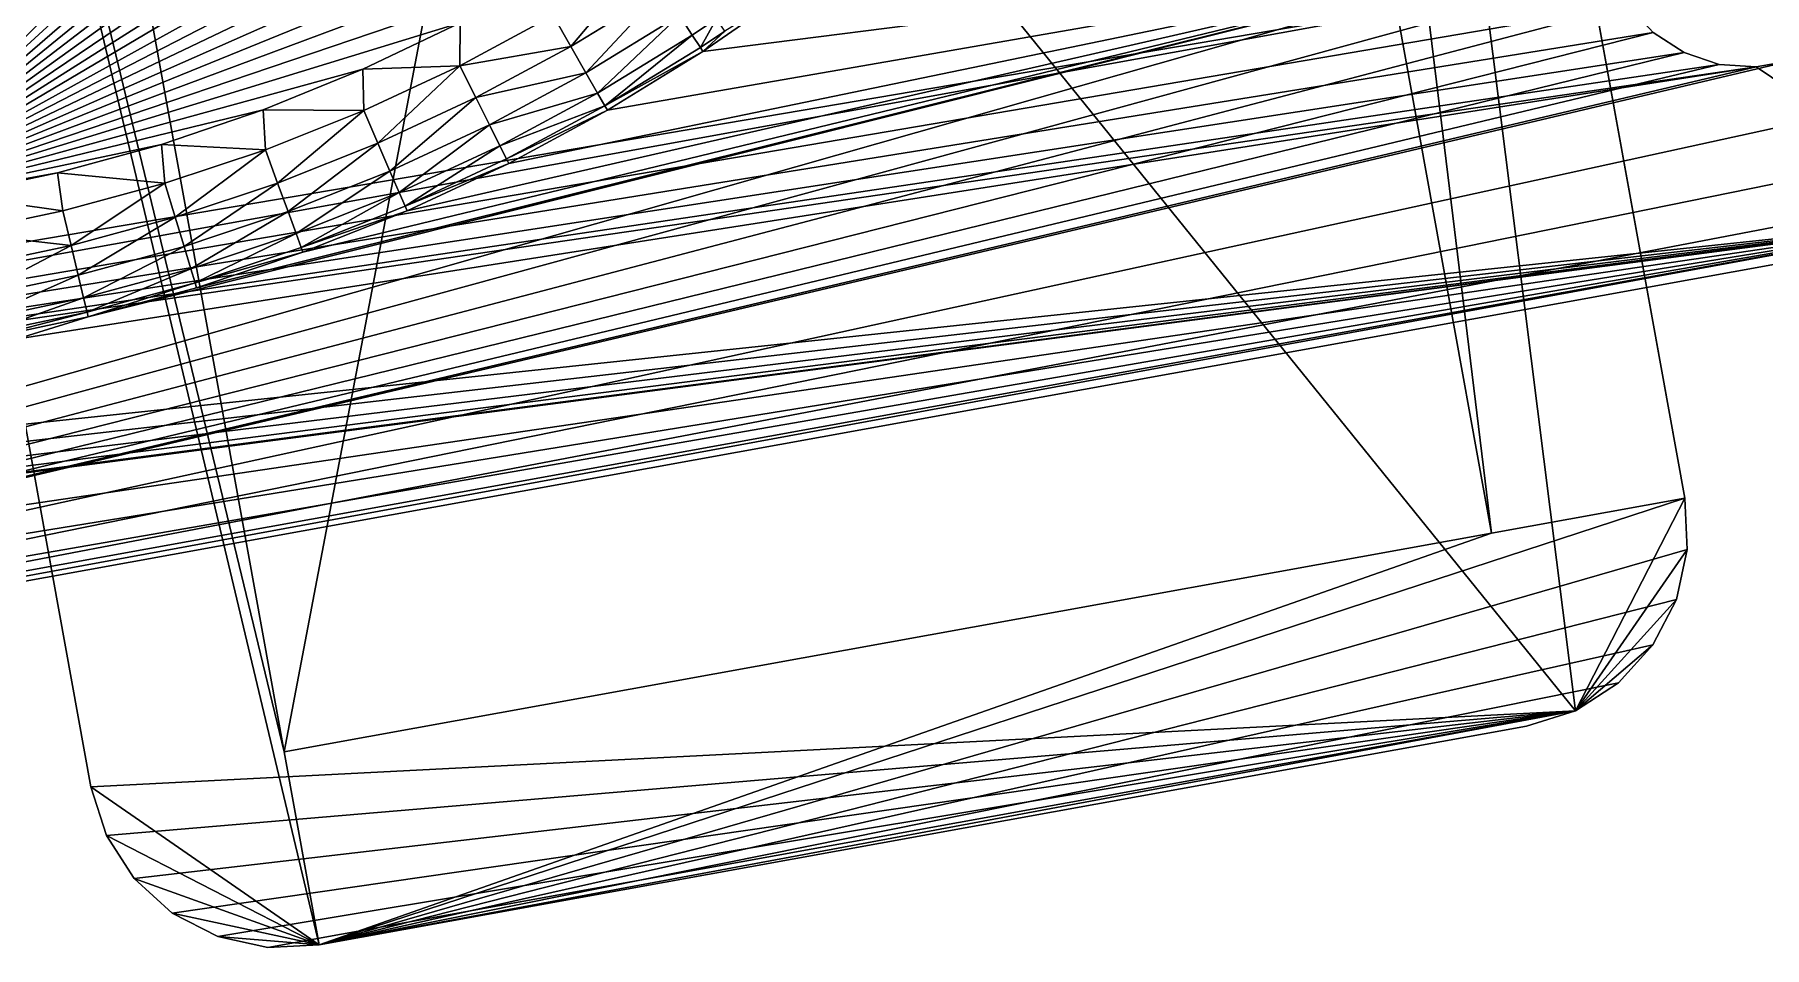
# Model space of a CAD drawing. Header units: millimetres. Extents: x 181 to 425, y 159 to 1094.
# Drawn here: x 307.19 to 324.81, y 270.31 to 279.61 of the extents above; entities that cross this region are included whole.
import ezdxf

# ---------------------------------------------------------------- set-up
doc = ezdxf.new("R2010")
doc.units = ezdxf.units.MM
doc.layers.add('Tampa', color=7, linetype='Continuous', transparency=0.6)

# ---------------------------------------------------------------- blocks, each defined once
blk = doc.blocks.new('plataforma')
for points in [[(-2.281, -8.527), (-1.906, 25.503), (36.5, 31)], [(-5.398, -11.776), (-4.621, 30.121), (-4, 30.598)], [(-5.398, -11.776), (-4, 30.598), (-3.488, 27.188)], [(-5.398, -11.776), (-5.098, 29.5), (-4.621, 30.121)], [(-5.398, -11.776), (-5.398, 28.777), (-5.098, 29.5)], [(-5.398, -11.776), (-5.5, 28), (-5.398, 28.777)], [(-5.5, -11), (-5.5, -11, 2.5), (-5.5, 28)], [(-5.5, 28), (-5.5, -11, 2.5), (-5.5, 28, 2.5)], [(-5.5, -11), (-5.5, 28), (-5.398, -11.776)], [(-5.5, 28, 2.5), (-5.5, -11, 2.5), (-5.398, -11.776, 2.5)], [(-4.621, -13.121, 2.5), (-5.5, 28, 2.5), (-5.098, -12.5, 2.5)], [(-5.098, -12.5, 2.5), (-5.5, 28, 2.5), (-5.398, -11.776, 2.5)], [(-4, -13.598, 2.5), (-5.5, 28, 2.5), (-4.621, -13.121, 2.5)], [(-3.488, -10.188, 2.5), (-5.5, 28, 2.5), (-4, -13.598, 2.5)], [(-2.956, -8.844, 2.5), (-2.639, -8.643, 2.5), (-5.5, 28, 2.5)], [(-3.395, -9.448, 2.5), (-5.5, 28, 2.5), (-3.488, -9.812, 2.5)], [(-3.214, -9.118, 2.5), (-5.5, 28, 2.5), (-3.395, -9.448, 2.5)], [(-2.956, -8.844, 2.5), (-5.5, 28, 2.5), (-3.214, -9.118, 2.5)], [(-2.281, -8.527, 2.5), (-5.5, 28, 2.5), (-2.639, -8.643, 2.5)], [(-1.906, -8.503, 2.5), (-5.5, 28, 2.5), (-2.281, -8.527, 2.5)], [(-2.967, 7.358, 2.5), (-5.5, 28, 2.5), (-1.906, -8.503, 2.5)], [(-3, 8.5, 2.5), (-5.5, 28, 2.5), (-2.967, 7.358, 2.5)], [(-3.488, -10.188, 2.5), (-3.488, -9.812, 2.5), (-5.5, 28, 2.5)], [(-5.398, -11.776), (-3.488, 27.188), (-3.488, 26.812)], [(-3.395, 26.448), (-5.398, -11.776), (-3.488, 26.812)], [(-5.398, -11.776), (-3.395, 26.448), (-3.214, 26.118)], [(-5.398, -11.776), (-3.214, 26.118), (-2.956, 25.844)], [(-2.639, 25.643), (-5.398, -11.776), (-2.956, 25.844)], [(-5.398, -11.776), (-2.639, 25.643), (-3.488, -9.812)], [(-2.281, 25.527), (-3.488, -9.812), (-2.639, 25.643)], [(-2.281, 25.527), (-3.395, -9.448), (-3.488, -9.812)], [(-2.281, 25.527), (-3.214, -9.118), (-3.395, -9.448)], [(-2.281, 25.527), (-2.956, -8.844), (-3.214, -9.118)], [(-2.281, 25.527), (-2.639, -8.643), (-2.956, -8.844)], [(-2.281, 25.527), (-2.281, -8.527), (-2.639, -8.643)], [(-2.281, -8.527), (-2.281, 25.527), (-1.906, 25.503)], [(-1.468, 9.596, 5), (-1.5, 8.5, 5), (-1.468, 7.404, 5)], [(-1.208, 5.228, 5), (-1.468, 9.596, 5), (-1.37, 6.312, 5)], [(-1.37, 6.312, 5), (-1.468, 9.596, 5), (-1.468, 7.404, 5)], [(-0.982, 4.155, 5), (-1.468, 9.596, 5), (-1.208, 5.228, 5)], [(-0.693, 3.097, 5), (-1.468, 9.596, 5), (-0.982, 4.155, 5)], [(-0.342, 2.058, 5), (-1.468, 9.596, 5), (-0.693, 3.097, 5)], [(0.07, 1.042, 5), (-1.468, 9.596, 5), (-0.342, 2.058, 5)], [(0.541, 0.052, 5), (-1.468, 9.596, 5), (0.07, 1.042, 5)], [(1.071, -0.908, 5), (-1.468, 9.596, 5), (0.541, 0.052, 5)], [(1.656, -1.835, 5), (-1.468, 9.596, 5), (1.071, -0.908, 5)], [(2.295, -2.726, 5), (-1.468, 9.596, 5), (1.656, -1.835, 5)], [(2.986, -3.577, 5), (-1.468, 9.596, 5), (2.295, -2.726, 5)], [(3.726, -4.386, 5), (-1.468, 9.596, 5), (2.986, -3.577, 5)], [(4.513, -5.15, 5), (-1.468, 9.596, 5), (3.726, -4.386, 5)], [(5.343, -5.866, 5), (-1.468, 9.596, 5), (4.513, -5.15, 5)], [(6.215, -6.531, 5), (-1.468, 9.596, 5), (5.343, -5.866, 5)], [(7.124, -7.144, 5), (-1.468, 9.596, 5), (6.215, -6.531, 5)], [(8.068, -7.701, 5), (-1.468, 9.596, 5), (7.124, -7.144, 5)], [(9.044, -8.202, 5), (-1.468, 9.596, 5), (8.068, -7.701, 5)], [(10.047, -8.644, 5), (-1.468, 9.596, 5), (9.044, -8.202, 5)], [(11.075, -9.026, 5), (-1.468, 9.596, 5), (10.047, -8.644, 5)], [(12.124, -9.346, 5), (-1.468, 9.596, 5), (11.075, -9.026, 5)], [(13.189, -9.603, 5), (-1.468, 9.596, 5), (12.124, -9.346, 5)], [(0.626, 7.011, 5), (-1.468, 9.596, 5), (13.189, -9.603, 5)], [(0.626, 7.011, 5), (0.286, 7.454, 5), (-1.468, 9.596, 5)], [(-3, 8.5, 2.5), (-2.967, 7.358, 2.5), (-3, 8.5, 3.5)], [(-3, 8.5, 3.5), (-2.967, 7.358, 2.5), (-2.967, 7.358, 3.5)], [(-2.916, 7.361, 3.888), (-3, 8.5, 3.5), (-2.967, 7.358, 3.5)], [(-2.949, 8.5, 3.888), (-3, 8.5, 3.5), (-2.916, 7.361, 3.888)], [(-2.767, 7.37, 4.25), (-2.949, 8.5, 3.888), (-2.916, 7.361, 3.888)], [(-2.799, 8.5, 4.25), (-2.949, 8.5, 3.888), (-2.767, 7.37, 4.25)], [(-2.529, 7.383, 4.561), (-2.799, 8.5, 4.25), (-2.767, 7.37, 4.25)], [(-2.561, 8.5, 4.561), (-2.799, 8.5, 4.25), (-2.529, 7.383, 4.561)], [(-2.219, 7.401, 4.799), (-2.561, 8.5, 4.561), (-2.529, 7.383, 4.561)], [(-2.25, 8.5, 4.799), (-2.561, 8.5, 4.561), (-2.219, 7.401, 4.799)], [(-1.888, 8.5, 4.949), (-2.25, 8.5, 4.799), (-2.219, 7.401, 4.799)], [(-1.888, 8.5, 4.949), (-2.219, 7.401, 4.799), (-1.857, 7.422, 4.949)], [(-1.5, 8.5, 5), (-1.888, 8.5, 4.949), (-1.857, 7.422, 4.949)], [(-1.5, 8.5, 5), (-1.857, 7.422, 4.949), (-1.468, 7.404, 5)], [(-2.219, 7.401, 4.799), (-2.529, 7.383, 4.561), (-2.125, 6.306, 4.799)], [(-1.857, 7.422, 4.949), (-2.219, 7.401, 4.799), (-1.765, 6.347, 4.949)], [(-1.765, 6.347, 4.949), (-2.219, 7.401, 4.799), (-2.125, 6.306, 4.799)], [(-1.468, 7.404, 5), (-1.857, 7.422, 4.949), (-1.765, 6.347, 4.949)], [(-1.468, 7.404, 5), (-1.765, 6.347, 4.949), (-1.37, 6.312, 5)], [(-2.916, 7.361, 3.888), (-2.967, 7.358, 3.5), (-2.819, 6.226, 3.888)], [(-2.87, 6.22, 2.5), (-2.967, 7.358, 2.5), (-1.906, -8.503, 2.5)], [(-2.967, 7.358, 2.5), (-2.87, 6.22, 2.5), (-2.967, 7.358, 3.5)], [(-2.967, 7.358, 3.5), (-2.87, 6.22, 2.5), (-2.87, 6.22, 3.5)], [(-2.819, 6.226, 3.888), (-2.967, 7.358, 3.5), (-2.87, 6.22, 3.5)], [(-2.767, 7.37, 4.25), (-2.916, 7.361, 3.888), (-2.67, 6.243, 4.25)], [(-2.67, 6.243, 4.25), (-2.916, 7.361, 3.888), (-2.819, 6.226, 3.888)], [(-2.529, 7.383, 4.561), (-2.767, 7.37, 4.25), (-2.433, 6.27, 4.561)], [(-2.433, 6.27, 4.561), (-2.767, 7.37, 4.25), (-2.67, 6.243, 4.25)], [(-2.125, 6.306, 4.799), (-2.529, 7.383, 4.561), (-2.433, 6.27, 4.561)], [(-1.765, 6.347, 4.949), (-2.125, 6.306, 4.799), (-1.612, 5.279, 4.949)], [(-1.37, 6.312, 5), (-1.765, 6.347, 4.949), (-1.612, 5.279, 4.949)], [(-2.819, 6.226, 3.888), (-2.87, 6.22, 3.5), (-2.707, 5.09, 3.5)], [(-2.707, 5.09, 2.5), (-2.87, 6.22, 2.5), (-1.906, -8.503, 2.5)], [(-2.87, 6.22, 2.5), (-2.707, 5.09, 2.5), (-2.87, 6.22, 3.5)], [(-2.87, 6.22, 3.5), (-2.707, 5.09, 2.5), (-2.707, 5.09, 3.5)], [(-2.67, 6.243, 4.25), (-2.819, 6.226, 3.888), (-2.509, 5.124, 4.25)], [(-2.657, 5.098, 3.888), (-2.819, 6.226, 3.888), (-2.707, 5.09, 3.5)], [(-2.509, 5.124, 4.25), (-2.819, 6.226, 3.888), (-2.657, 5.098, 3.888)], [(-2.433, 6.27, 4.561), (-2.67, 6.243, 4.25), (-2.274, 5.164, 4.561)], [(-2.274, 5.164, 4.561), (-2.67, 6.243, 4.25), (-2.509, 5.124, 4.25)], [(-2.125, 6.306, 4.799), (-2.433, 6.27, 4.561), (-1.968, 5.217, 4.799)], [(-1.968, 5.217, 4.799), (-2.433, 6.27, 4.561), (-2.274, 5.164, 4.561)], [(-1.612, 5.279, 4.949), (-2.125, 6.306, 4.799), (-1.968, 5.217, 4.799)], [(-1.37, 6.312, 5), (-1.612, 5.279, 4.949), (-1.208, 5.228, 5)], [(-2.509, 5.124, 4.25), (-2.657, 5.098, 3.888), (-2.284, 4.016, 4.25)], [(-2.274, 5.164, 4.561), (-2.509, 5.124, 4.25), (-2.052, 4.07, 4.561)], [(-2.052, 4.07, 4.561), (-2.509, 5.124, 4.25), (-2.284, 4.016, 4.25)], [(-1.968, 5.217, 4.799), (-2.274, 5.164, 4.561), (-1.75, 4.14, 4.799)], [(-1.75, 4.14, 4.799), (-2.274, 5.164, 4.561), (-2.052, 4.07, 4.561)], [(-1.612, 5.279, 4.949), (-1.968, 5.217, 4.799), (-1.397, 4.222, 4.949)], [(-1.397, 4.222, 4.949), (-1.968, 5.217, 4.799), (-1.75, 4.14, 4.799)], [(-1.208, 5.228, 5), (-1.612, 5.279, 4.949), (-1.397, 4.222, 4.949)], [(-1.208, 5.228, 5), (-1.397, 4.222, 4.949), (-0.982, 4.155, 5)], [(-2.657, 5.098, 3.888), (-2.707, 5.09, 3.5), (-2.48, 3.97, 3.5)], [(-2.48, 3.97, 2.5), (-2.707, 5.09, 2.5), (-1.906, -8.503, 2.5)], [(-2.707, 5.09, 2.5), (-2.48, 3.97, 2.5), (-2.707, 5.09, 3.5)], [(-2.707, 5.09, 3.5), (-2.48, 3.97, 2.5), (-2.48, 3.97, 3.5)], [(-2.43, 3.982, 3.888), (-2.657, 5.098, 3.888), (-2.48, 3.97, 3.5)], [(-2.284, 4.016, 4.25), (-2.657, 5.098, 3.888), (-2.43, 3.982, 3.888)], [(-2.052, 4.07, 4.561), (-2.284, 4.016, 4.25), (-1.768, 2.989, 4.561)], [(-1.75, 4.14, 4.799), (-2.052, 4.07, 4.561), (-1.47, 3.077, 4.799)], [(-1.47, 3.077, 4.799), (-2.052, 4.07, 4.561), (-1.768, 2.989, 4.561)], [(-1.397, 4.222, 4.949), (-1.75, 4.14, 4.799), (-1.123, 3.179, 4.949)], [(-1.123, 3.179, 4.949), (-1.75, 4.14, 4.799), (-1.47, 3.077, 4.799)], [(-0.982, 4.155, 5), (-1.397, 4.222, 4.949), (-1.123, 3.179, 4.949)], [(-0.982, 4.155, 5), (-1.123, 3.179, 4.949), (-0.693, 3.097, 5)], [(-2.43, 3.982, 3.888), (-2.48, 3.97, 3.5), (-2.19, 2.865, 3.5)], [(-2.19, 2.865, 2.5), (-2.48, 3.97, 2.5), (-1.906, -8.503, 2.5)], [(-2.48, 3.97, 2.5), (-2.19, 2.865, 2.5), (-2.48, 3.97, 3.5)], [(-2.48, 3.97, 3.5), (-2.19, 2.865, 2.5), (-2.19, 2.865, 3.5)], [(-2.284, 4.016, 4.25), (-2.43, 3.982, 3.888), (-1.997, 2.922, 4.25)], [(-2.141, 2.88, 3.888), (-2.43, 3.982, 3.888), (-2.19, 2.865, 3.5)], [(-1.997, 2.922, 4.25), (-2.43, 3.982, 3.888), (-2.141, 2.88, 3.888)], [(-1.768, 2.989, 4.561), (-2.284, 4.016, 4.25), (-1.997, 2.922, 4.25)], [(-1.123, 3.179, 4.949), (-1.47, 3.077, 4.799), (-1.13, 2.031, 4.799)], [(-1.123, 3.179, 4.949), (-1.13, 2.031, 4.799), (-0.79, 2.153, 4.949)], [(-0.693, 3.097, 5), (-1.123, 3.179, 4.949), (-0.79, 2.153, 4.949)], [(-1.47, 3.077, 4.799), (-1.768, 2.989, 4.561), (-1.423, 1.927, 4.561)], [(-1.13, 2.031, 4.799), (-1.47, 3.077, 4.799), (-1.423, 1.927, 4.561)], [(-2.141, 2.88, 3.888), (-2.19, 2.865, 3.5), (-1.837, 1.779, 3.5)], [(-1.837, 1.779, 2.5), (-2.19, 2.865, 2.5), (-1.906, -8.503, 2.5)], [(-2.19, 2.865, 2.5), (-1.837, 1.779, 2.5), (-2.19, 2.865, 3.5)], [(-2.19, 2.865, 3.5), (-1.837, 1.779, 2.5), (-1.837, 1.779, 3.5)], [(-1.997, 2.922, 4.25), (-2.141, 2.88, 3.888), (-1.789, 1.796, 3.888)], [(-1.789, 1.796, 3.888), (-2.141, 2.88, 3.888), (-1.837, 1.779, 3.5)], [(-1.768, 2.989, 4.561), (-1.997, 2.922, 4.25), (-1.648, 1.847, 4.25)], [(-1.648, 1.847, 4.25), (-1.997, 2.922, 4.25), (-1.789, 1.796, 3.888)], [(-1.423, 1.927, 4.561), (-1.768, 2.989, 4.561), (-1.648, 1.847, 4.25)], [(-0.79, 2.153, 4.949), (-1.13, 2.031, 4.799), (-0.398, 1.147, 4.949)], [(-1.13, 2.031, 4.799), (-1.423, 1.927, 4.561), (-0.732, 1.007, 4.799)], [(-0.398, 1.147, 4.949), (-1.13, 2.031, 4.799), (-0.732, 1.007, 4.799)], [(-1.422, 0.715, 2.5), (-1.837, 1.779, 2.5), (-1.906, -8.503, 2.5)], [(-1.789, 1.796, 3.888), (-1.837, 1.779, 3.5), (-1.422, 0.715, 3.5)], [(-1.837, 1.779, 2.5), (-1.422, 0.715, 2.5), (-1.837, 1.779, 3.5)], [(-1.837, 1.779, 3.5), (-1.422, 0.715, 2.5), (-1.422, 0.715, 3.5)], [(-1.648, 1.847, 4.25), (-1.789, 1.796, 3.888), (-1.237, 0.793, 4.25)], [(-1.375, 0.734, 3.888), (-1.789, 1.796, 3.888), (-1.422, 0.715, 3.5)], [(-1.237, 0.793, 4.25), (-1.789, 1.796, 3.888), (-1.375, 0.734, 3.888)], [(-1.423, 1.927, 4.561), (-1.648, 1.847, 4.25), (-1.018, 0.886, 4.561)], [(-1.018, 0.886, 4.561), (-1.648, 1.847, 4.25), (-1.237, 0.793, 4.25)], [(-0.732, 1.007, 4.799), (-1.423, 1.927, 4.561), (-1.018, 0.886, 4.561)], [(-1.018, 0.886, 4.561), (-1.237, 0.793, 4.25), (-1.119, 0.519, 4.25)], [(-0.948, -0.324, 2.5), (-1.422, 0.715, 2.5), (-1.906, -8.503, 2.5)], [(-1.375, 0.734, 3.888), (-1.422, 0.715, 3.5), (-1.256, 0.458, 3.888)], [(-1.422, 0.715, 2.5), (-0.948, -0.324, 2.5), (-1.422, 0.715, 3.5)], [(-1.422, 0.715, 3.5), (-0.948, -0.324, 2.5), (-0.948, -0.324, 3.5)], [(-1.256, 0.458, 3.888), (-1.422, 0.715, 3.5), (-0.948, -0.324, 3.5)], [(-1.237, 0.793, 4.25), (-1.375, 0.734, 3.888), (-1.119, 0.519, 4.25)], [(-1.119, 0.519, 4.25), (-1.375, 0.734, 3.888), (-1.256, 0.458, 3.888)], [(-3.214, -9.118, 2.5), (-3.214, -9.118), (-2.956, -8.844)], [(-2.956, -8.844, 2.5), (-3.214, -9.118, 2.5), (-2.956, -8.844)], [(-3.395, -9.448, 2.5), (-3.395, -9.448), (-3.214, -9.118)], [(-3.214, -9.118, 2.5), (-3.395, -9.448, 2.5), (-3.214, -9.118)], [(-3.488, -9.812, 2.5), (-3.488, -9.812), (-3.395, -9.448)], [(-3.395, -9.448, 2.5), (-3.488, -9.812, 2.5), (-3.395, -9.448)], [(-3.488, -10.188), (-5.398, -11.776), (-3.488, -9.812)], [(-3.488, -10.188, 2.5), (-3.488, -10.188), (-3.488, -9.812)], [(-3.488, -9.812, 2.5), (-3.488, -10.188, 2.5), (-3.488, -9.812)], [(35.044, -11.156), (-5.398, -11.776), (-1.906, -11.497)], [(-5.398, -11.776), (35.044, -11.156), (35.361, -11.357)], [(-5.398, -11.776), (35.361, -11.357), (35.719, -11.473)], [(-5.398, -11.776), (35.719, -11.473), (39.398, -11.776)], [(-5.398, -11.776), (39.398, -11.776), (39.098, -12.5)], [(-5.398, -11.776), (39.098, -12.5), (38.621, -13.121)], [(-5.398, -11.776), (38.621, -13.121), (38, -13.598)], [(-5.398, -11.776), (38, -13.598), (37.277, -13.898)], [(-5.398, -11.776), (37.277, -13.898), (36.5, -14)], [(-5.398, -11.776), (36.5, -14), (-2.5, -14)]]:
    blk.add_3dface(points)
blk = doc.blocks.new('parte1')
for points in [[(36.5, 16.5, 24.5), (0, 14.5, 24.5), (2, 14.5, 24.5)], [(2, 16.5, 24.5), (0, 14.5, 24.5), (36.5, 16.5, 24.5)], [(1.482, 16.432, 24.5), (0, 14.5, 24.5), (2, 16.5, 24.5)], [(1, 16.232, 24.5), (0, 14.5, 24.5), (1.482, 16.432, 24.5)], [(0.068, 1.482), (1.482, 16.432), (2, 16.5)], [(0.068, 1.482), (2, 16.5), (27.5, 16.5)], [(27.5, 0), (0.068, 1.482), (27.5, 16.5)], [(0.068, 1.482), (1, 16.232), (1.482, 16.432)], [(1, 16.232), (1, 16.232, 24.5), (1.482, 16.432)], [(1.482, 16.432), (1, 16.232, 24.5), (1.482, 16.432, 24.5)], [(1.482, 16.432), (1.482, 16.432, 24.5), (2, 16.5)], [(2, 16.5), (1.482, 16.432, 24.5), (2, 16.5, 24.5)], [(36.5, 16.5, 24.5), (2, 14.5, 24.5), (34.5, 14.5, 24.5)], [(2, 16.5), (2, 16.5, 24.5), (27.5, 16.5)], [(27.5, 16.5, 11.5), (2, 16.5, 24.5), (36.5, 16.5, 24.5)], [(27.5, 16.5), (2, 16.5, 24.5), (27.5, 16.5, 11.5)], [(0.586, 15.914, 24.5), (0, 14.5, 24.5), (1, 16.232, 24.5)], [(0.068, 1.482), (0.586, 15.914), (1, 16.232)], [(0.586, 15.914), (0.586, 15.914, 24.5), (1, 16.232)], [(1, 16.232), (0.586, 15.914, 24.5), (1, 16.232, 24.5)], [(0.268, 15.5, 24.5), (0, 14.5, 24.5), (0.586, 15.914, 24.5)], [(0.068, 1.482), (0.268, 15.5), (0.586, 15.914)], [(0.268, 15.5), (0.268, 15.5, 24.5), (0.586, 15.914)], [(0.586, 15.914), (0.268, 15.5, 24.5), (0.586, 15.914, 24.5)], [(0.068, 15.018, 24.5), (0, 14.5, 24.5), (0.268, 15.5, 24.5)], [(0.068, 1.482), (0.068, 15.018), (0.268, 15.5)], [(0.068, 15.018), (0.068, 15.018, 24.5), (0.268, 15.5)], [(0.268, 15.5), (0.068, 15.018, 24.5), (0.268, 15.5, 24.5)], [(0.068, 1.482), (0, 14.5), (0.068, 15.018)], [(0, 14.5), (0, 14.5, 24.5), (0.068, 15.018)], [(0.068, 15.018), (0, 14.5, 24.5), (0.068, 15.018, 24.5)], [(0, 2), (0, 2, 24.5), (0, 14.5)], [(0, 14.5), (0, 2, 24.5), (0, 14.5, 24.5)], [(0, 2), (0, 14.5), (0.068, 1.482)], [(0, 14.5, 24.5), (0, 2, 24.5), (0.068, 1.482, 24.5)], [(0.586, 0.586, 24.5), (0, 14.5, 24.5), (0.268, 1, 24.5)], [(0.268, 1, 24.5), (0, 14.5, 24.5), (0.068, 1.482, 24.5)], [(1, 0.268, 24.5), (0, 14.5, 24.5), (0.586, 0.586, 24.5)], [(1.482, 0.068, 24.5), (0, 14.5, 24.5), (1, 0.268, 24.5)], [(2, 0, 24.5), (0, 14.5, 24.5), (1.482, 0.068, 24.5)], [(2, 2, 24.5), (0, 14.5, 24.5), (2, 0, 24.5)], [(2, 2, 24.5), (2, 14.5, 24.5), (0, 14.5, 24.5)], [(2, 14.5, 24.5), (2, 14.5, 2), (34.5, 14.5, 2)], [(34.5, 14.5, 24.5), (2, 14.5, 24.5), (34.5, 14.5, 2)], [(2, 2, 24.5), (2, 2, 2), (2, 14.5, 2)], [(2, 14.5, 24.5), (2, 2, 24.5), (2, 14.5, 2)], [(2, 14.5, 2), (2, 2, 2), (34.5, 2, 2)], [(34.5, 14.5, 2), (2, 14.5, 2), (34.5, 2, 2)], [(0, 2), (0.068, 1.482), (0, 2, 24.5)], [(0, 2, 24.5), (0.068, 1.482), (0.068, 1.482, 24.5)], [(36.5, 0, 24.5), (2, 2, 24.5), (2, 0, 24.5)], [(34.5, 2, 24.5), (2, 2, 24.5), (36.5, 0, 24.5)], [(2, 2, 2), (2, 2, 24.5), (34.5, 2, 2)], [(34.5, 2, 2), (2, 2, 24.5), (34.5, 2, 24.5)], [(2, 0), (0.068, 1.482), (27.5, 0)], [(0.068, 1.482), (2, 0), (1.482, 0.068)], [(0.068, 1.482), (1.482, 0.068), (1, 0.268)], [(0.068, 1.482), (1, 0.268), (0.586, 0.586)], [(0.068, 1.482), (0.586, 0.586), (0.268, 1)], [(0.068, 1.482), (0.268, 1), (0.068, 1.482, 24.5)], [(0.068, 1.482, 24.5), (0.268, 1), (0.268, 1, 24.5)], [(0.268, 1), (0.586, 0.586), (0.268, 1, 24.5)], [(0.268, 1, 24.5), (0.586, 0.586), (0.586, 0.586, 24.5)], [(0.586, 0.586, 24.5), (0.586, 0.586), (1, 0.268)], [(1, 0.268, 24.5), (0.586, 0.586, 24.5), (1, 0.268)], [(1, 0.268, 24.5), (1, 0.268), (1.482, 0.068)], [(1.482, 0.068, 24.5), (1, 0.268, 24.5), (1.482, 0.068)], [(1.482, 0.068, 24.5), (1.482, 0.068), (2, 0)], [(2, 0, 24.5), (1.482, 0.068, 24.5), (2, 0)], [(2, 0, 24.5), (2, 0), (27.5, 0)], [(36.5, 0, 11.5), (2, 0, 24.5), (27.5, 0, 11.5)], [(27.5, 0, 11.5), (2, 0, 24.5), (27.5, 0)], [(36.5, 0, 24.5), (2, 0, 24.5), (36.5, 0, 11.5)]]:
    blk.add_3dface(points)

msp = doc.modelspace()

# ---------------------------------------------------------------- block references
at = {"layer": 'Tampa', "rotation": 100.2643677335608}
for name, p in [('parte1', (324.354, 272.919, 42.245)), ('plataforma', (314.447, 280.963, 28))]:
    msp.add_blockref(name, p, dxfattribs=at)

doc.saveas('drawing.dxf')
